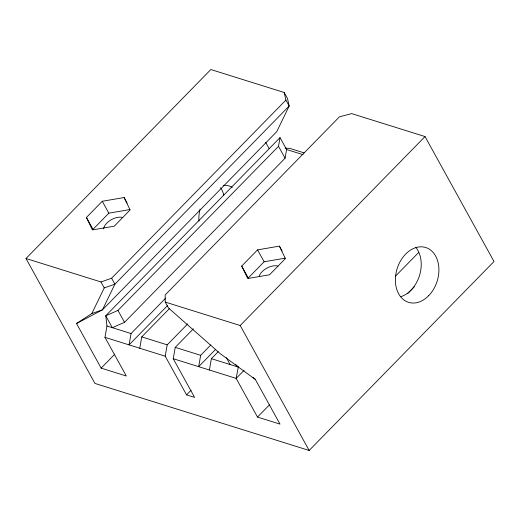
<?xml version="1.0" encoding="UTF-8"?>
<svg xmlns="http://www.w3.org/2000/svg" width="520" height="520" viewBox="0 0 520 520"><rect width="100%" height="100%" fill="white"/><g stroke="black" fill="none" stroke-linecap="round" stroke-linejoin="round"><path stroke-width="0.78" d="M235.443 364.312L238.277 367.094L236.158 378.397L257.504 417.072L279.994 424.112L255.366 379.49L220.344 353.762L168.506 308.016L165.224 302.068L165.152 294.99L339.43 116.831L351.669 113.607L425.029 136.565L494 261.502L309.159 450.463L94.972 383.435L26 258.499L210.841 69.537L284.2 92.495L287.482 98.442L289.166 106.022L276.744 131.664L102.466 309.822L91.826 313.547L76.511 323.518L101.147 368.141L126.315 376.019L104.962 337.344L106.964 326.001L105.749 315.776L117.969 310.433L278.512 146.309L280.026 137.612L286.592 149.513L285.084 158.203L124.534 322.329L112.314 327.672L105.749 315.776L280.026 137.612M165.685 298.136L131.06 333.541L129.064 344.884L167.615 305.474M139.769 348.238L141.765 336.888L169.585 308.451M193.401 328.789L175.233 347.36L173.238 358.709L194.584 397.384L186.556 394.869L165.204 356.2L167.206 344.851L187.642 323.96M210.886 344.877L200.668 355.322L198.672 366.672L215.683 349.284M209.385 370.019L211.38 358.676L218.192 351.709M91.826 313.547L104.253 287.905L114.888 284.187L289.166 106.022L285.883 100.074L284.2 92.495M124.105 197.529L130.097 209.983L114.251 226.181L92.417 229.925L86.431 217.471L102.271 201.272L124.105 197.529L127.199 203.131M129.896 209.56L108.843 213.174L92.995 229.372L86.431 217.471M26 258.499L100.965 281.957L111.605 278.233L285.883 100.074M101.147 368.141L114.751 354.231M279.396 246.123L285.382 258.577L269.542 274.775L247.708 278.519L241.716 266.065L257.562 249.867L279.396 246.123L282.1 251.024M285.181 258.154L264.127 261.768L248.287 277.966L241.716 266.065M165.224 302.068L240.194 325.526L425.029 136.565M186.556 394.869L191.087 390.234M407.563 293.703L414.362 286.741M244.101 370.286L236.158 378.397L173.238 358.709M257.504 417.072L269.38 404.944M395.298 276.328L418.6 252.531M76.511 323.518L102.466 309.822L114.888 284.187L111.605 278.233M285.136 148.09L289.803 148.388L304.109 152.867M286.592 149.513L303.089 154.674M106.964 326.001L131.06 333.541M141.765 336.888L167.206 344.851M175.233 347.36L200.668 355.322M211.38 358.676L238.277 367.094M104.962 337.344L165.204 356.2M253.025 377.306L255.366 379.49M278.512 146.309L285.084 158.203M265.655 142.35L269.172 148.727M257.562 249.867L264.127 261.768M240.194 325.526L309.159 450.463M226.258 357.539L230.119 364.54M102.271 201.272L108.843 213.174M117.969 310.433L124.534 322.329M100.965 281.957L104.253 287.905M220.643 187.688A28.723 20.963 -72.6 0 1 223.775 195.039M415.831 247.364A28.723 20.963 -72.6 0 1 419.575 275.32A28.723 20.963 -72.6 0 1 400.887 296.673M259.2 276.094A12.311 6.903 -28.9 0 1 278.044 266.123M103.584 228.904A12.311 6.903 -28.9 0 1 110.897 219.928A12.311 6.903 -28.9 0 1 122.752 217.529M223.158 185.367A28.723 20.963 -72.6 0 1 232.278 187.369M198.939 220.961A28.723 20.963 -72.6 0 1 200.05 209.144M428.636 295.75A28.723 20.963 -72.6 0 0 427.401 248.15A28.723 20.963 -72.6 0 0 395.382 280.885A28.723 20.963 -72.6 0 0 428.636 295.75"/></g></svg>
